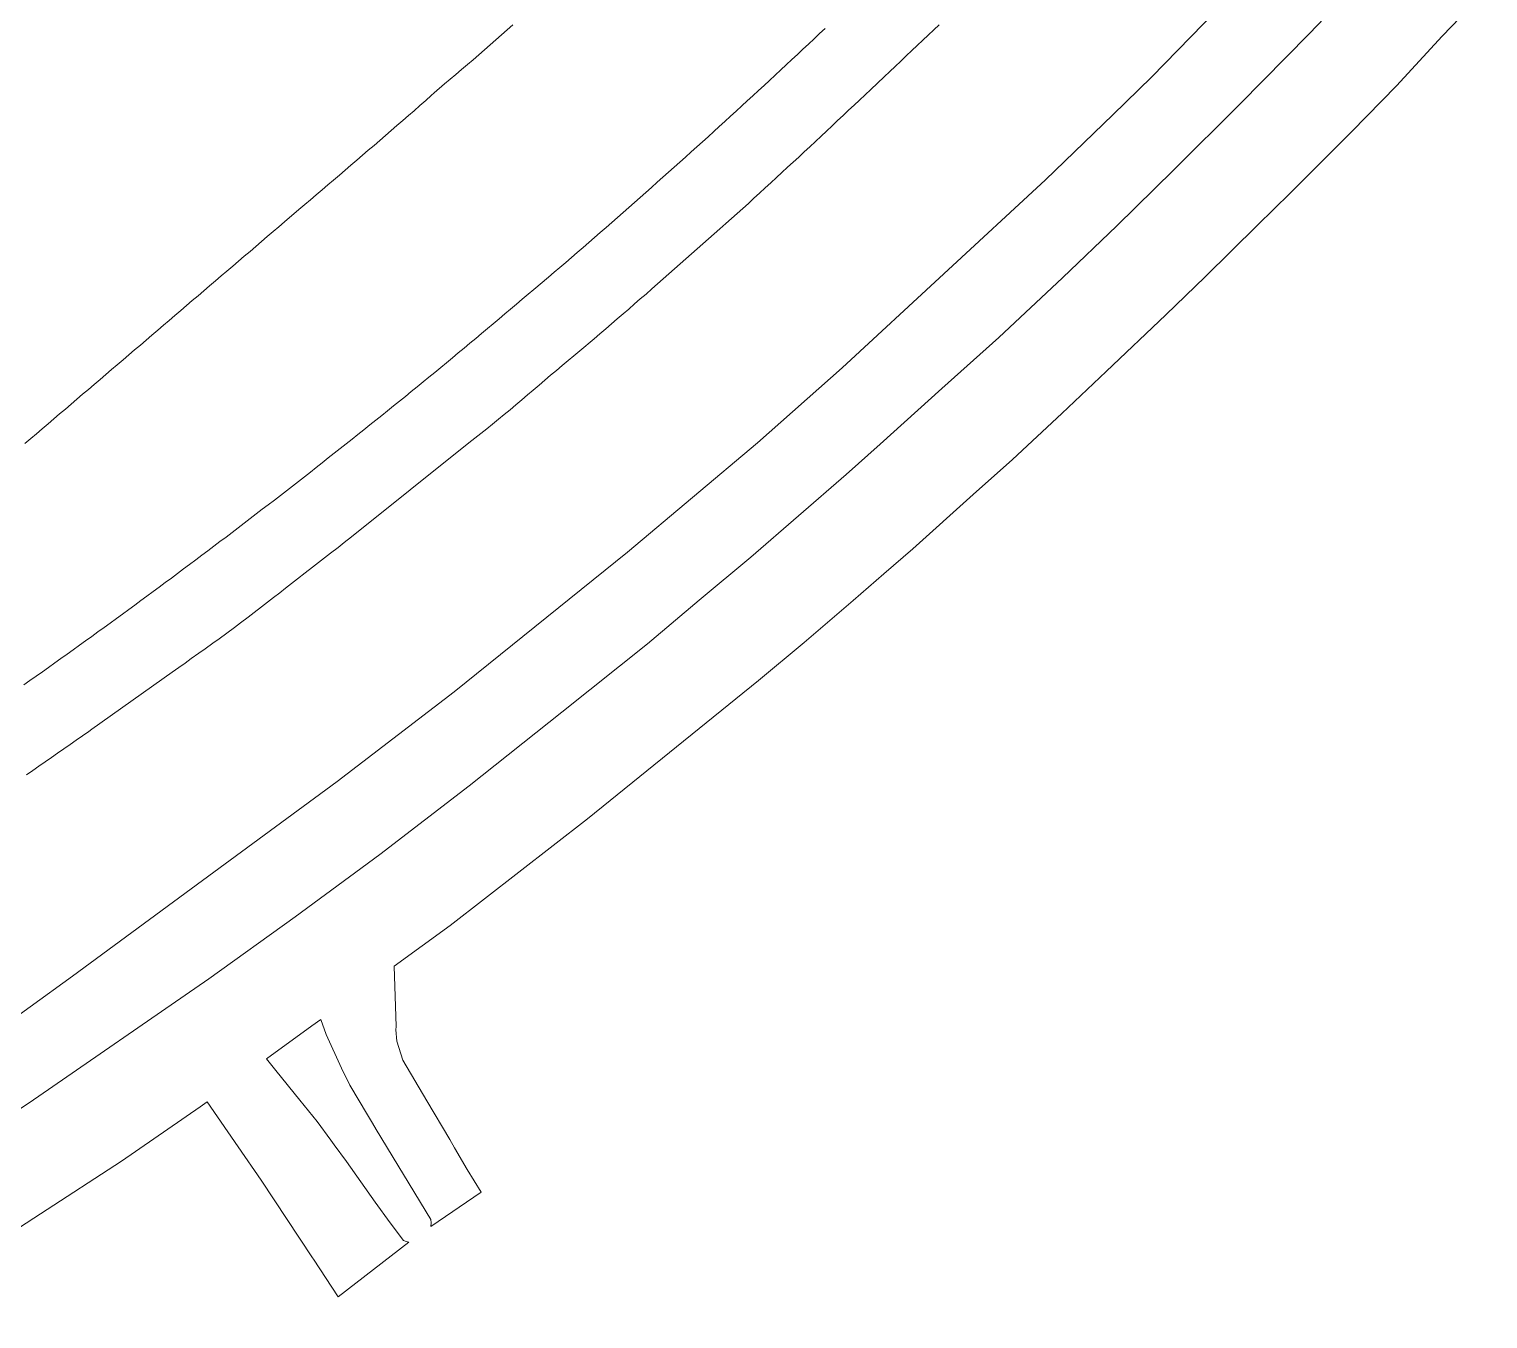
# Model space of a CAD drawing. Header units: metres. Extents: x 662613 to 666742, y 2728069 to 2732733.
# Drawn here: x 665549.7 to 665703.4, y 2729519.9 to 2729655.8 of the extents above; entities that cross this region are included whole.
import ezdxf

# ---------------------------------------------------------------- set-up
doc = ezdxf.new("R2010")
doc.units = ezdxf.units.M
doc.header["$MEASUREMENT"] = 0
doc.layers.add('Xref_DQ_MasterPlan_2024$0$DQ_ROADS', color=8, linetype='Continuous', lineweight=13)

# ---------------------------------------------------------------- blocks, each defined once
blk = doc.blocks.new('Xref_DQ_MasterPlan_2024$0$DQ_Roads_')
at = {"layer": 'Xref_DQ_MasterPlan_2024$0$DQ_ROADS'}
for points in [[(665633.5789, 2729655.8905), (665632.9973, 2729655.3447), (665632.4135, 2729654.8009), (665631.8303, 2729654.2489), (665631.2449, 2729653.7025), (665630.6617, 2729653.1531), (665630.0765, 2729652.6115), (665629.4933, 2729652.0645), (665628.9067, 2729651.5177), (665628.3199, 2729650.9667), (665627.7343, 2729650.4217), (665627.1497, 2729649.8887), (665626.5621, 2729649.3453), (665625.9783, 2729648.8061), (665625.3801, 2729648.2695), (665624.7945, 2729647.7243), (665624.2053, 2729647.1841), (665623.6163, 2729646.6447), (665623.0241, 2729646.1027), (665622.4343, 2729645.5669), (665621.8397, 2729645.0285), (665621.2495, 2729644.4905), (665620.6617, 2729643.9535), (665620.0683, 2729643.4195), (665619.4721, 2729642.8803), (665618.8751, 2729642.3493), (665618.2799, 2729641.8155), (665617.6815, 2729641.2799), (665617.0927, 2729640.7517), (665616.4909, 2729640.2253), (665615.8919, 2729639.6843), (665615.2983, 2729639.1515), (665614.7009, 2729638.6245), (665614.1005, 2729638.0903), (665613.5009, 2729637.5569), (665612.9039, 2729637.0261), (665612.3015, 2729636.4981), (665611.6981, 2729635.9665), (665611.1007, 2729635.4335), (665610.4967, 2729634.9109), (665609.8923, 2729634.3803), (665609.2863, 2729633.8539), (665608.6805, 2729633.3361), (665608.0825, 2729632.8105), (665607.4711, 2729632.2837), (665606.8639, 2729631.7623), (665606.2531, 2729631.2439), (665605.6421, 2729630.7245), (665605.0363, 2729630.2069), (665604.4239, 2729629.6887), (665602.8991, 2729628.4001), (665602.2891, 2729627.8833), (665601.6783, 2729627.3651), (665601.0685, 2729626.8445), (665600.4531, 2729626.3303), (665599.8431, 2729625.8129), (665599.2343, 2729625.3047), (665598.6181, 2729624.7849), (665598.0101, 2729624.2645), (665597.3949, 2729623.7531), (665596.7767, 2729623.2381), (665596.1669, 2729622.7235), (665595.5497, 2729622.2187), (665594.9379, 2729621.7059), (665594.3213, 2729621.1891), (665593.7071, 2729620.6773), (665593.0877, 2729620.1697), (665592.4669, 2729619.6573), (665591.8485, 2729619.1539), (665591.2227, 2729618.6481), (665590.6035, 2729618.1411), (665589.9841, 2729617.6437), (665589.3593, 2729617.1355), (665588.7407, 2729616.6281), (665588.1185, 2729616.1249), (665587.4957, 2729615.6237), (665586.8701, 2729615.1219), (665586.2483, 2729614.6205), (665585.6205, 2729614.1221), (665584.9947, 2729613.6219), (665584.3697, 2729613.1223), (665583.7461, 2729612.6325), (665583.1191, 2729612.1309), (665582.4937, 2729611.6349), (665581.8681, 2729611.1359), (665581.2377, 2729610.6389), (665580.6097, 2729610.1379), (665579.9809, 2729609.6463), (665579.3499, 2729609.1531), (665578.7209, 2729608.6609), (665578.0887, 2729608.1677), (665577.4567, 2729607.6807), (665576.8237, 2729607.1913), (665576.1905, 2729606.6975), (665575.5589, 2729606.2075), (665574.9235, 2729605.7187), (665574.2915, 2729605.2331), (665573.6551, 2729604.7477), (665573.0201, 2729604.2517), (665572.3849, 2729603.7637), (665571.7511, 2729603.2815), (665571.1107, 2729602.7967), (665570.4723, 2729602.3155), (665569.8311, 2729601.8355), (665569.1897, 2729601.3595), (665568.5537, 2729600.8701), (665567.9137, 2729600.3927), (665567.2749, 2729599.9145), (665566.6321, 2729599.4333), (665565.9945, 2729598.9545), (665565.3497, 2729598.4781), (665564.7115, 2729597.9959), (665564.0695, 2729597.5205), (665563.4257, 2729597.0405), (665562.7835, 2729596.5629), (665562.1429, 2729596.0899), (665561.5007, 2729595.6163), (665560.8531, 2729595.1419), (665560.2121, 2729594.6649), (665559.5653, 2729594.1937), (665558.9215, 2729593.7173), (665558.2721, 2729593.2467), (665557.6205, 2729592.7759), (665556.9737, 2729592.3079), (665556.3285, 2729591.8437), (665555.6797, 2729591.3797), (665555.0293, 2729590.9077), (665554.3823, 2729590.4391), (665553.7289, 2729589.9717), (665553.0779, 2729589.5083), (665552.4241, 2729589.0467), (665551.7713, 2729588.5813), (665551.1169, 2729588.1209), (665550.4633, 2729587.6605), (665549.8113, 2729587.2031), (665549.1559, 2729586.7407)], [(665549.4523, 2729577.2541), (665550.1093, 2729577.7157), (665550.7597, 2729578.1743), (665551.4157, 2729578.6263), (665552.0713, 2729579.0829), (665552.7305, 2729579.5411), (665553.3833, 2729580.0051), (665554.0391, 2729580.4647), (665554.6947, 2729580.9149), (665555.3491, 2729581.3789), (665556.0063, 2729581.8399), (665556.3335, 2729582.0711), (665564.8063, 2729588.0797), (665565.4931, 2729588.5635), (665566.1537, 2729589.0341), (665566.8035, 2729589.4983), (665567.6191, 2729590.0717), (665568.2729, 2729590.5403), (665569.0857, 2729591.1221), (665569.7313, 2729591.6021), (665570.5373, 2729592.1873), (665571.3473, 2729592.7723), (665571.9903, 2729593.2621), (665572.7855, 2729593.8655), (665573.4233, 2729594.3573), (665574.2131, 2729594.9615), (665575.4849, 2729595.9375), (665576.1205, 2729596.4315), (665576.7485, 2729596.9247), (665577.3773, 2729597.4171), (665578.0107, 2729597.9123), (665578.7931, 2729598.5263), (665579.5795, 2729599.1335), (665580.2193, 2729599.6285), (665580.8483, 2729600.1231), (665581.4791, 2729600.6147), (665582.2677, 2729601.2269), (665582.8999, 2729601.7203), (665583.6801, 2729602.3383), (665596.0541, 2729612.2413), (665596.6841, 2729612.7297), (665597.3007, 2729613.2193), (665597.9259, 2729613.7219), (665598.5471, 2729614.2199), (665599.1639, 2729614.7217), (665599.7807, 2729615.2269), (665600.3911, 2729615.7305), (665601.0029, 2729616.2431), (665601.6141, 2729616.7599), (665602.2229, 2729617.2781), (665602.8333, 2729617.7979), (665603.4409, 2729618.3127), (665604.0511, 2729618.8305), (665604.6649, 2729619.3537), (665605.2759, 2729619.8677), (665605.8865, 2729620.3831), (665606.4941, 2729620.8949), (665607.1089, 2729621.4169), (665607.7305, 2729621.9395), (665609.2419, 2729623.2099), (665609.8535, 2729623.7267), (665610.4671, 2729624.2457), (665611.0751, 2729624.7653), (665611.6865, 2729625.2871), (665612.2939, 2729625.8111), (665612.8963, 2729626.3353), (665613.5049, 2729626.8659), (665614.1085, 2729627.3915), (665614.7109, 2729627.9163), (665615.3091, 2729628.4455), (665615.9131, 2729628.9761), (665616.5185, 2729629.5085), (665617.1113, 2729630.0341), (665617.7113, 2729630.5667), (665618.3127, 2729631.1005), (665618.9115, 2729631.6293), (665619.5103, 2729632.1569), (665620.1073, 2729632.6827), (665620.7049, 2729633.2127), (665621.3067, 2729633.7411), (665621.9085, 2729634.2685), (665622.5055, 2729634.7973), (665623.1059, 2729635.3301), (665623.7067, 2729635.8631), (665624.3025, 2729636.3951), (665624.8991, 2729636.9265), (665625.4927, 2729637.4681), (665626.0853, 2729638.0071), (665626.6831, 2729638.5503), (665627.2677, 2729639.0879), (665627.8569, 2729639.6313), (665628.4511, 2729640.1777), (665629.0357, 2729640.7175), (665629.6239, 2729641.2619), (665630.2149, 2729641.8053), (665630.8017, 2729642.3469), (665631.3881, 2729642.8845), (665631.9745, 2729643.4285), (665632.5623, 2729643.9761), (665633.1463, 2729644.5281), (665633.7257, 2729645.0779), (665634.3111, 2729645.6329), (665634.8889, 2729646.1837), (665635.4699, 2729646.7273), (665636.0527, 2729647.2711), (665636.6293, 2729647.8035), (665637.2115, 2729648.3467), (665637.7977, 2729648.8933), (665638.3795, 2729649.4441), (665639.8061, 2729650.7965), (665640.3891, 2729651.3497), (665640.9667, 2729651.8995), (665641.5431, 2729652.4521), (665642.1223, 2729653.0061), (665642.7001, 2729653.5557), (665643.2799, 2729654.1017), (665643.8623, 2729654.6467), (665644.4409, 2729655.1913), (665645.0209, 2729655.7369), (665645.6013, 2729656.2879)], [(665703.3929, 2729660.1155), (665698.5715, 2729655.0755), (665693.7647, 2729649.8469), (665689.0663, 2729645.0283), (665682.5657, 2729638.5235), (665679.1465, 2729635.1801), (665673.6069, 2729629.7365), (665669.4745, 2729625.7045), (665663.1957, 2729619.7455), (665658.5219, 2729615.3203), (665653.3247, 2729610.4655), (665649.1921, 2729606.8023), (665642.8159, 2729601.0645), (665639.7657, 2729598.4339), (665636.5187, 2729595.6313), (665631.3693, 2729591.1923), (665626.5726, 2729587.1851), (665608.5595, 2729572.6339), (665594.0779, 2729561.3831), (665588.1762, 2729557.101), (665588.3963, 2729550.7379), (665588.3501, 2729550.4013), (665588.4493, 2729549.1919), (665589.1035, 2729547.2091), (665591.6316, 2729542.8967), (665594.0334, 2729538.8265), (665594.5378, 2729537.9719), (665595.8844, 2729535.6897), (665597.3436, 2729533.2947), (665592.0468, 2729529.6924), (665592.0809, 2729530.0457), (665592.0538, 2729530.3997), (665586.2738, 2729539.9037), (665585.8938, 2729540.5461), (665585.3719, 2729541.4284), (665583.5119, 2729544.5723), (665582.6436, 2729546.3543), (665581.0173, 2729549.9151), (665580.4445, 2729551.4911), (665579.4991, 2729550.8051), (665574.7386, 2729547.3511), (665575.7137, 2729546.1151), (665578.2299, 2729542.9911), (665580.056, 2729540.7239), (665581.495, 2729538.7785), (665581.8524, 2729538.2951), (665583.1614, 2729536.5251), (665586.1688, 2729532.2279), (665587.746, 2729530.0479), (665589.1768, 2729528.1905), (665589.438, 2729528.0934), (665589.71, 2729528.0324), (665582.2826, 2729522.2523), (665579.6689, 2729526.2164), (665579.5751, 2729526.3587), (665574.1654, 2729534.5631), (665571.7635, 2729538.0636), (665568.4977, 2729542.8229), (665567.7535, 2729542.2829), (665559.4729, 2729536.5413), (665550.93, 2729531.0013), (665533.8848, 2729519.9477)], [(665535.0795, 2729533.0945), (665549.7413, 2729542.7119), (665568.6524, 2729555.7793), (665577.7461, 2729562.3054), (665586.6844, 2729568.8787), (665596.0963, 2729576.1089), (665605.8309, 2729583.8445), (665614.8689, 2729591.0685), (665620.3108, 2729595.6445), (665625.7425, 2729600.1873), (665635.7897, 2729608.8914), (665639.3865, 2729612.1011), (665645.8855, 2729617.9585), (665651.8627, 2729623.3407), (665658.6001, 2729629.6311), (665664.2973, 2729635.1127), (665670.2679, 2729640.9639), (665677.2549, 2729647.9185), (665684.5841, 2729655.3278), (665691.9723, 2729663.0843)], [(665681.6872, 2729664.8857), (665667.9694, 2729650.7447), (665663.8951, 2729646.8017), (665656.7879, 2729639.9473), (665635.3803, 2729620.1303), (665626.471, 2729612.2239), (665612.7515, 2729600.7093), (665594.5133, 2729585.9895), (665582.1591, 2729576.5671), (665566.8125, 2729565.2441), (665554.2965, 2729556.0643), (665540.8831, 2729546.3425)], [(665549.2861, 2729612.1633), (665549.8935, 2729612.6827), (665550.5017, 2729613.2008), (665551.1096, 2729613.7201), (665551.7172, 2729614.2387), (665552.3259, 2729614.7559), (665552.9323, 2729615.2763), (665553.5415, 2729615.7976), (665554.1481, 2729616.3139), (665554.7559, 2729616.8313), (665555.3645, 2729617.3527), (665555.9741, 2729617.8729), (665556.5829, 2729618.3907), (665557.1919, 2729618.9051), (665557.7995, 2729619.424), (665558.4051, 2729619.9461), (665559.0137, 2729620.4637), (665559.6249, 2729620.9841), (665560.2311, 2729621.5057), (665560.8389, 2729622.0241), (665561.4461, 2729622.5427), (665562.0543, 2729623.0629), (665562.6607, 2729623.5833), (665563.2681, 2729624.1027), (665563.8753, 2729624.6213), (665564.4809, 2729625.1397), (665565.0921, 2729625.6591), (665565.7007, 2729626.1827), (665566.3051, 2729626.7011), (665566.9143, 2729627.2169), (665567.5221, 2729627.7369), (665568.1309, 2729628.2591), (665568.7399, 2729628.7773), (665569.3493, 2729629.2949), (665569.9555, 2729629.8151), (665570.5667, 2729630.3313), (665571.1747, 2729630.8521), (665571.7829, 2729631.3687), (665572.3901, 2729631.8867), (665572.9961, 2729632.4083), (665573.6071, 2729632.9259), (665574.2115, 2729633.4449), (665574.8191, 2729633.9635), (665575.4279, 2729634.4873), (665576.0341, 2729635.0051), (665576.6445, 2729635.5243), (665578.1527, 2729636.8164), (665578.7679, 2729637.3297), (665579.3727, 2729637.8519), (665579.9793, 2729638.3711), (665580.5881, 2729638.892), (665581.1969, 2729639.4101), (665581.8035, 2729639.9265), (665582.4109, 2729640.4449), (665583.0197, 2729640.9627), (665583.6251, 2729641.4875), (665584.2353, 2729642.0095), (665584.8387, 2729642.5343), (665585.4477, 2729643.0547), (665586.0571, 2729643.5709), (665586.6596, 2729644.0951), (665587.2671, 2729644.6253), (665587.8707, 2729645.1483), (665588.4733, 2729645.6759), (665589.0779, 2729646.2003), (665589.6805, 2729646.7145), (665590.2895, 2729647.2255), (665590.8943, 2729647.7635), (665591.4997, 2729648.2945), (665592.0918, 2729648.8285), (665592.3827, 2729649.0931), (665593.4689, 2729650.0533), (665594.0803, 2729650.5465), (665594.6887, 2729651.0454), (665595.2905, 2729651.5589), (665595.8935, 2729652.0797), (665596.4885, 2729652.5916), (665597.0843, 2729653.1117), (665597.6853, 2729653.6319), (665598.2921, 2729654.1582), (665598.8916, 2729654.6787), (665599.4948, 2729655.2053), (665600.0943, 2729655.7325), (665600.6973, 2729656.2609)]]:
    blk.add_lwpolyline(points, dxfattribs=at)
blk = doc.blocks.new('Xref_DQ_MasterPlan_2024')
blk.add_blockref('Xref_DQ_MasterPlan_2024$0$DQ_Roads_', (0, 0))

msp = doc.modelspace()

# ---------------------------------------------------------------- block references
msp.add_blockref('Xref_DQ_MasterPlan_2024', (0, 0))

doc.saveas('drawing.dxf')
